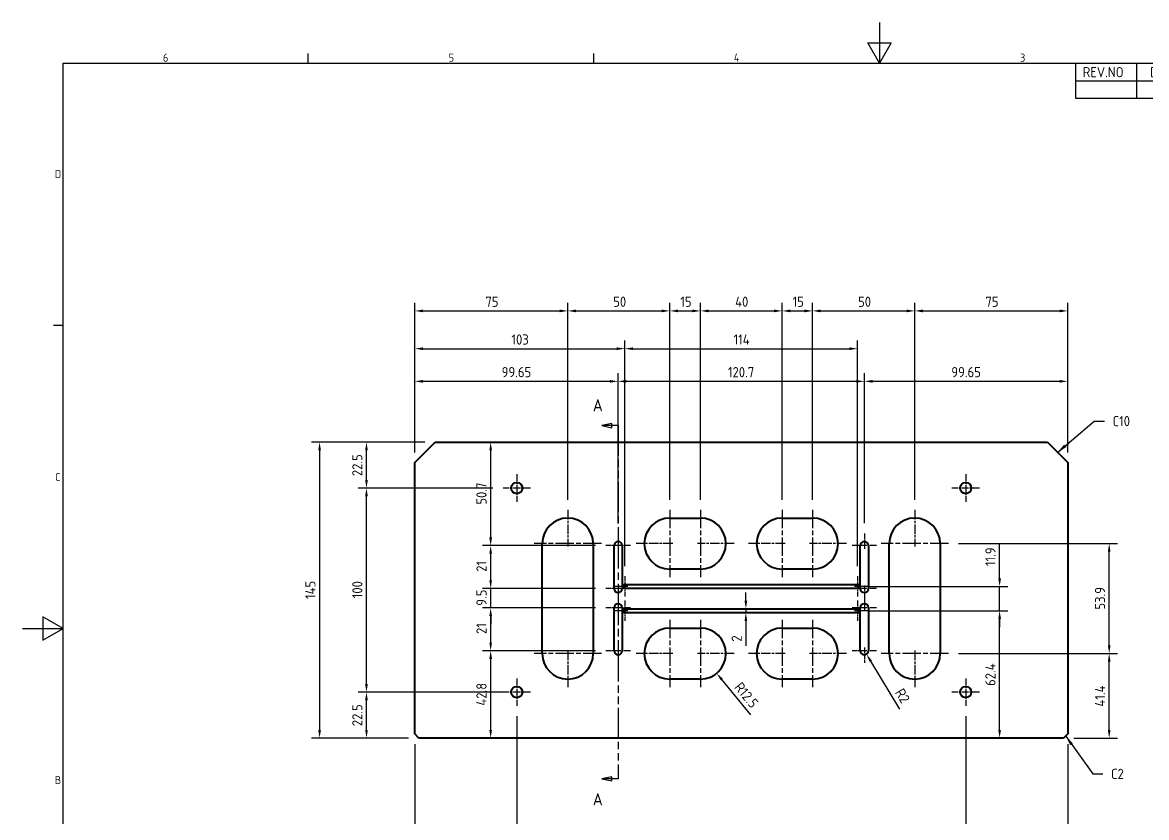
# Model space of a CAD drawing. Header units: millimetres. Extents: x 0 to 840, y 0 to 594.
# Drawn here: x 0 to 551, y 204 to 594 of the extents above; entities that cross this region are included whole.
import ezdxf

# ---------------------------------------------------------------- set-up
doc = ezdxf.new("R2010")
doc.units = ezdxf.units.MM
doc.header["$LTSCALE"] = 2
doc.linetypes.add('CHAIN', pattern=[0.3543, 0.2362, -0.0295, 0.0591, -0.0295])
doc.linetypes.add('DOUBLE_DASH_CHAIN', pattern=[1.2403, 0.6614, -0.0827, 0.1654, -0.0827, 0.1654, -0.0827])
doc.layers.get('0').update_dxf_attribs({"color": 3, "lineweight": 25})
for name, color, linetype, lineweight in [('가시적인 것(ISO)', 3, 'Continuous', 40), ('경계(ISO)', 7, 'Continuous', 25), ('기호(ISO)', 5, 'Continuous', 25), ('단면선(ISO)', 7, 'CHAIN', 25), ('중심 표식(ISO)', 1, 'Continuous', 25), ('치수(ISO)', 2, 'Continuous', 25)]:
    doc.layers.add(name, color=color, linetype=linetype, lineweight=lineweight)
doc.styles.add('ISO ProportionalPSTEK', font='isocp.shx')
doc.styles.add('문자 텍스트_PSTEK_POSCO', font='isocp.shx')
doc.styles.add('부품번호텍스트_PSTEK_POSCO', font='isocp.shx')
doc.styles.add('치수 텍스트_PSTEK_POSCO', font='isocp.shx')
doc.dimstyles.new('치수_PSTEK_POSCO', dxfattribs={"dimscale": 2, "dimtxt": 2.5, "dimasz": 2, "dimexe": 2, "dimexo": 2.5, "dimgap": 1, "dimtad": 1, "dimrnd": 1e-08, "dimdsep": 46, "dimtxsty": '치수 텍스트_PSTEK_POSCO', "dimcen": 0.09, "dimdle": 10, "dimclrd": 7, "dimclre": 7, "dimclrt": 2, "dimadec": 1, "dimazin": 2, "dimtfac": 1, "dimtmove": 0, "dimatfit": 3, "dimfxl": 0, "dimtolj": 1, "dimlwd": -1, "dimlwe": -1, "dimarcsym": 0})
doc.dimstyles.new('치수_PSTEK_POSCO$7', dxfattribs={"dimscale": 2, "dimtxt": 2.5, "dimasz": 2.5, "dimexe": 2, "dimexo": 2.5, "dimgap": 1, "dimtad": 1, "dimrnd": 1e-08, "dimdsep": 46, "dimtxsty": '치수 텍스트_PSTEK_POSCO', "dimcen": 0.09, "dimdle": 10, "dimclrd": 7, "dimclre": 7, "dimclrt": 2, "dimadec": 1, "dimazin": 2, "dimtfac": 1, "dimtmove": 0, "dimatfit": 3, "dimfxl": 0, "dimtolj": 1, "dimlwd": -1, "dimlwe": -1, "dimarcsym": 0})

# ---------------------------------------------------------------- blocks, each defined once
blk = doc.blocks.new('경계 Default Border')
at = {"layer": '경계(ISO)'}
for p, q in [((70, 287), (70, 289.4)), ((140, 287), (140, 289.4)), ((10, 222.75), (7.6, 222.75))]:
    blk.add_line(p, q, dxfattribs=at)
at = {"layer": '경계(ISO)', "flags": 128}
for points in [[(210, 297), (210, 287), (207.11, 292), (212.89, 292), (210, 287)], [(10, 10), (10, 287), (410, 287), (410, 10), (10, 10)], [(0, 148.5), (10, 148.5), (5, 151.39), (5, 145.61), (10, 148.5)]]:
    blk.add_lwpolyline(points, dxfattribs=at)
at = {"layer": '경계(ISO)', "color": 2, "char_height": 2, "attachment_point": 7, "style": '문자 텍스트_PSTEK_POSCO'}
for s, insert in [('6', (34.43, 287.38)), ('5', (104.43, 287.38)), ('4', (174.32, 287.4)), ('3', (244.45, 287.38)), ('D', (7.92, 258.86)), ('C', (8.03, 184.61)), ('B', (7.92, 110.36))]:
    blk.add_mtext(s, dxfattribs=dict(at, insert=insert))
blk = doc.blocks.new('리비전 내역')
at = {"layer": '기호(ISO)'}
for p, q in [((258, 287), (410, 287)), ((258, 287), (258, 282.72)), ((273, 287), (273, 282.72)), ((288, 287), (288, 282.72)), ((365, 287), (365, 282.72)), ((380, 287), (380, 282.72)), ((395, 287), (395, 282.72)), ((410, 287), (410, 282.72)), ((258, 282.72), (410, 282.72)), ((258, 282.72), (258, 278.44)), ((273, 282.72), (273, 278.44)), ((288, 282.72), (288, 278.44)), ((365, 282.72), (365, 278.44)), ((380, 282.72), (380, 278.44)), ((395, 282.72), (395, 278.44)), ((410, 282.72), (410, 278.44)), ((258, 278.44), (410, 278.44))]:
    blk.add_line(p, q, dxfattribs=at)
at = {"layer": '기호(ISO)', "color": 2, "char_height": 2.5, "attachment_point": 7, "style": 'ISO ProportionalPSTEK'}
for s, insert in [('REV.NO', (259.79, 283.58)), ('DATE', (276.31, 283.58)), ('DESCRIPTION OF REVISION', (305.51, 283.58)), ('DRA.BY', (366.48, 283.58)), ('CH.BY', (382.86, 283.58)), ('APP.BY', (396.48, 283.58))]:
    blk.add_mtext(s, dxfattribs=dict(at, insert=insert))
blk = doc.blocks.new('2dTransSection0')
at = {"layer": '단면선(ISO)', "linetype": 'Continuous'}
for p, q in [((144.44, 198.71), (141.94, 198.21)), ((144.44, 197.71), (144.44, 198.71)), ((144.44, 198.21), (141.94, 198.21)), ((141.94, 198.21), (144.44, 197.71)), ((145.94, 198.21), (144.44, 198.21)), ((145.94, 198.21), (145.94, 194.67)), ((145.94, 115.2), (145.94, 111.66)), ((144.44, 112.16), (141.94, 111.66)), ((144.44, 111.66), (141.94, 111.66)), ((141.94, 111.66), (144.44, 111.16)), ((144.44, 111.16), (144.44, 112.16)), ((145.94, 111.66), (144.44, 111.66))]:
    blk.add_line(p, q, dxfattribs=at)
at = {"layer": '단면선(ISO)', "linetype": 'DOUBLE_DASH_CHAIN', "ltscale": 5.577208}
blk.add_line((145.94, 198.21), (145.94, 111.66), dxfattribs=at)
at = {"layer": '단면선(ISO)', "linetype": 'Continuous', "flags": 128}
for points in [[(144.44, 198.71), (141.94, 198.21), (144.44, 197.71), (144.44, 198.71)], [(144.44, 112.16), (141.94, 111.66), (144.44, 111.16), (144.44, 112.16)]]:
    blk.add_lwpolyline(points, dxfattribs=at)
at = {"layer": '단면선(ISO)'}
for points in [[(144.44, 198.71), (141.94, 198.21), (144.44, 197.71), (144.44, 198.71)], [(144.44, 112.16), (141.94, 111.66), (144.44, 111.16), (144.44, 112.16)]]:
    blk.add_solid(points, dxfattribs=at)
at = {"layer": '단면선(ISO)', "char_height": 3, "attachment_point": 7, "style": '부품번호텍스트_PSTEK_POSCO'}
for insert in [(139.76, 201.71), (139.76, 105.15)]:
    blk.add_mtext('A', dxfattribs=dict(at, insert=insert))
blk = doc.blocks.new('*D23')
at = {"layer": 'Defpoints', "color": 0, "transparency": 16777216}
for p in [(242.23, 259.05), (192.23, 245.3), (242.23, 185.8)]:
    blk.add_point(p, dxfattribs=at)
at = {"layer": '치수(ISO)', "color": 7, "transparency": 16777216}
for p, q in [((242.23, 254.05), (242.23, 181.8)), ((192.23, 240.3), (192.23, 181.8)), ((196.23, 185.8), (238.23, 185.8))]:
    blk.add_line(p, q, dxfattribs=at)
for points in [[(196.23, 186.47), (196.23, 185.14), (192.23, 185.8)], [(238.23, 186.47), (238.23, 185.14), (242.23, 185.8)]]:
    blk.add_solid(points, dxfattribs=at)
at = {"layer": '치수(ISO)', "color": 2, "transparency": 16777216, "insert": (214.46, 190.3), "char_height": 5, "attachment_point": 4, "style": '치수 텍스트_PSTEK_POSCO'}
blk.add_mtext('\\A1;50', dxfattribs=at)
blk = doc.blocks.new('*D24')
at = {"layer": 'Defpoints', "color": 0, "transparency": 16777216}
for p in [(242.23, 259.05), (462.23, 259.05), (462.23, 185.8)]:
    blk.add_point(p, dxfattribs=at)
at = {"layer": '치수(ISO)', "color": 7, "transparency": 16777216}
for p, q in [((242.23, 254.05), (242.23, 181.8)), ((462.23, 254.05), (462.23, 181.8)), ((246.23, 185.8), (458.23, 185.8))]:
    blk.add_line(p, q, dxfattribs=at)
for points in [[(246.23, 186.47), (246.23, 185.14), (242.23, 185.8)], [(458.23, 186.47), (458.23, 185.14), (462.23, 185.8)]]:
    blk.add_solid(points, dxfattribs=at)
at = {"layer": '치수(ISO)', "color": 2, "transparency": 16777216, "insert": (347.69, 190.3), "char_height": 5, "attachment_point": 4, "style": '치수 텍스트_PSTEK_POSCO'}
blk.add_mtext('\\A1;220', dxfattribs=at)
blk = doc.blocks.new('*D25')
at = {"layer": 'Defpoints', "color": 0, "transparency": 16777216}
for p in [(462.23, 259.05), (512.23, 245.3), (512.23, 185.8)]:
    blk.add_point(p, dxfattribs=at)
at = {"layer": '치수(ISO)', "color": 7, "transparency": 16777216}
for p, q in [((462.23, 254.05), (462.23, 181.8)), ((512.23, 240.3), (512.23, 181.8)), ((466.23, 185.8), (508.23, 185.8))]:
    blk.add_line(p, q, dxfattribs=at)
for points in [[(466.23, 186.47), (466.23, 185.14), (462.23, 185.8)], [(508.23, 186.47), (508.23, 185.14), (512.23, 185.8)]]:
    blk.add_solid(points, dxfattribs=at)
at = {"layer": '치수(ISO)', "color": 2, "transparency": 16777216, "insert": (484.5, 190.3), "char_height": 5, "attachment_point": 4, "style": '치수 텍스트_PSTEK_POSCO'}
blk.add_mtext('\\A1;50', dxfattribs=at)
blk = doc.blocks.new('*D26')
at = {"layer": 'Defpoints', "color": 0, "transparency": 16777216}
for p in [(168.58, 265.8), (242.23, 265.8), (194.23, 243.3)]:
    blk.add_point(p, dxfattribs=at)
at = {"layer": '치수(ISO)', "color": 7, "transparency": 16777216}
for p, q in [((237.23, 265.8), (164.58, 265.8)), ((168.58, 247.3), (168.58, 261.8)), ((189.23, 243.3), (164.58, 243.3))]:
    blk.add_line(p, q, dxfattribs=at)
for points in [[(167.92, 261.8), (169.25, 261.8), (168.58, 265.8)], [(167.92, 247.3), (169.25, 247.3), (168.58, 243.3)]]:
    blk.add_solid(points, dxfattribs=at)
at = {"layer": '치수(ISO)', "color": 2, "transparency": 16777216, "insert": (164.08, 249.12), "char_height": 5, "attachment_point": 4, "rotation": 90, "style": '치수 텍스트_PSTEK_POSCO'}
blk.add_mtext('\\A1;22.5', dxfattribs=at)
blk = doc.blocks.new('*D27')
at = {"layer": 'Defpoints', "color": 0, "transparency": 16777216}
for p in [(168.58, 365.8), (235.48, 365.8), (242.23, 265.8)]:
    blk.add_point(p, dxfattribs=at)
at = {"layer": '치수(ISO)', "color": 7, "transparency": 16777216}
for p, q in [((230.48, 365.8), (164.58, 365.8)), ((168.58, 269.8), (168.58, 361.8)), ((237.23, 265.8), (164.58, 265.8))]:
    blk.add_line(p, q, dxfattribs=at)
for points in [[(167.92, 361.8), (169.25, 361.8), (168.58, 365.8)], [(167.92, 269.8), (169.25, 269.8), (168.58, 265.8)]]:
    blk.add_solid(points, dxfattribs=at)
at = {"layer": '치수(ISO)', "color": 2, "transparency": 16777216, "insert": (164.08, 311.82), "char_height": 5, "attachment_point": 4, "rotation": 90, "style": '치수 텍스트_PSTEK_POSCO'}
blk.add_mtext('\\A1;100', dxfattribs=at)
blk = doc.blocks.new('*D28')
at = {"layer": 'Defpoints', "color": 0, "transparency": 16777216}
for p in [(168.58, 388.3), (202.23, 388.3), (235.48, 365.8)]:
    blk.add_point(p, dxfattribs=at)
at = {"layer": '치수(ISO)', "color": 7, "transparency": 16777216}
for p, q in [((197.23, 388.3), (164.58, 388.3)), ((168.58, 369.8), (168.58, 384.3)), ((230.48, 365.8), (164.58, 365.8))]:
    blk.add_line(p, q, dxfattribs=at)
for points in [[(167.92, 384.3), (169.25, 384.3), (168.58, 388.3)], [(167.92, 369.8), (169.25, 369.8), (168.58, 365.8)]]:
    blk.add_solid(points, dxfattribs=at)
at = {"layer": '치수(ISO)', "color": 2, "transparency": 16777216, "insert": (164.08, 371.66), "char_height": 5, "attachment_point": 4, "rotation": 90, "style": '치수 텍스트_PSTEK_POSCO'}
blk.add_mtext('\\A1;22.5', dxfattribs=at)
blk = doc.blocks.new('*D29')
at = {"layer": 'Defpoints', "color": 0, "transparency": 16777216}
for p in [(291.88, 418.13), (192.23, 378.3), (291.88, 343.6)]:
    blk.add_point(p, dxfattribs=at)
at = {"layer": '치수(ISO)', "color": 7, "transparency": 16777216}
for p, q in [((192.23, 383.3), (192.23, 422.13)), ((291.88, 348.6), (291.88, 422.13)), ((196.23, 418.13), (287.88, 418.13))]:
    blk.add_line(p, q, dxfattribs=at)
for points in [[(196.23, 418.79), (196.23, 417.46), (192.23, 418.13)], [(287.88, 418.79), (287.88, 417.46), (291.88, 418.13)]]:
    blk.add_solid(points, dxfattribs=at)
at = {"layer": '치수(ISO)', "color": 2, "transparency": 16777216, "insert": (234.84, 422.63), "char_height": 5, "attachment_point": 4, "style": '치수 텍스트_PSTEK_POSCO'}
blk.add_mtext('\\A1;99.65', dxfattribs=at)
blk = doc.blocks.new('*D30')
at = {"layer": 'Defpoints', "color": 0, "transparency": 16777216}
for p in [(412.58, 418.13), (291.88, 343.6), (412.58, 343.6)]:
    blk.add_point(p, dxfattribs=at)
at = {"layer": '치수(ISO)', "color": 7, "transparency": 16777216}
for p, q in [((291.88, 348.6), (291.88, 422.13)), ((412.58, 348.6), (412.58, 422.13)), ((295.88, 418.13), (408.58, 418.13))]:
    blk.add_line(p, q, dxfattribs=at)
for points in [[(295.88, 418.79), (295.88, 417.46), (291.88, 418.13)], [(408.58, 418.79), (408.58, 417.46), (412.58, 418.13)]]:
    blk.add_solid(points, dxfattribs=at)
at = {"layer": '치수(ISO)', "color": 2, "transparency": 16777216, "insert": (345.73, 422.63), "char_height": 5, "attachment_point": 4, "style": '치수 텍스트_PSTEK_POSCO'}
blk.add_mtext('\\A1;120.7', dxfattribs=at)
blk = doc.blocks.new('*D31')
at = {"layer": 'Defpoints', "color": 0, "transparency": 16777216}
for p in [(512.23, 418.13), (512.23, 378.3), (412.58, 343.6)]:
    blk.add_point(p, dxfattribs=at)
at = {"layer": '치수(ISO)', "color": 7, "transparency": 16777216}
for p, q in [((412.58, 348.6), (412.58, 422.13)), ((512.23, 383.3), (512.23, 422.13)), ((416.58, 418.13), (508.23, 418.13))]:
    blk.add_line(p, q, dxfattribs=at)
for points in [[(416.58, 418.79), (416.58, 417.46), (412.58, 418.13)], [(508.23, 418.79), (508.23, 417.46), (512.23, 418.13)]]:
    blk.add_solid(points, dxfattribs=at)
at = {"layer": '치수(ISO)', "color": 2, "transparency": 16777216, "insert": (455.19, 422.63), "char_height": 5, "attachment_point": 4, "style": '치수 텍스트_PSTEK_POSCO'}
blk.add_mtext('\\A1;99.65', dxfattribs=at)
blk = doc.blocks.new('*D32')
at = {"layer": 'Defpoints', "color": 0, "transparency": 16777216}
for p in [(295.23, 434.13), (192.23, 378.3), (295.23, 322.6)]:
    blk.add_point(p, dxfattribs=at)
at = {"layer": '치수(ISO)', "color": 7, "transparency": 16777216}
for p, q in [((192.23, 383.3), (192.23, 438.13)), ((295.23, 327.6), (295.23, 438.13)), ((196.23, 434.13), (291.23, 434.13))]:
    blk.add_line(p, q, dxfattribs=at)
for points in [[(196.23, 434.79), (196.23, 433.46), (192.23, 434.13)], [(291.23, 434.79), (291.23, 433.46), (295.23, 434.13)]]:
    blk.add_solid(points, dxfattribs=at)
at = {"layer": '치수(ISO)', "color": 2, "transparency": 16777216, "insert": (239.63, 438.63), "char_height": 5, "attachment_point": 4, "style": '치수 텍스트_PSTEK_POSCO'}
blk.add_mtext('\\A1;103', dxfattribs=at)
blk = doc.blocks.new('*D33')
at = {"layer": 'Defpoints', "color": 0, "transparency": 16777216}
for p in [(409.23, 434.13), (295.23, 322.6), (409.23, 322.6)]:
    blk.add_point(p, dxfattribs=at)
at = {"layer": '치수(ISO)', "color": 7, "transparency": 16777216}
for p, q in [((295.23, 327.6), (295.23, 438.13)), ((409.23, 327.6), (409.23, 438.13)), ((299.23, 434.13), (405.23, 434.13))]:
    blk.add_line(p, q, dxfattribs=at)
for points in [[(299.23, 434.79), (299.23, 433.46), (295.23, 434.13)], [(405.23, 434.79), (405.23, 433.46), (409.23, 434.13)]]:
    blk.add_solid(points, dxfattribs=at)
at = {"layer": '치수(ISO)', "color": 2, "transparency": 16777216, "insert": (348.48, 438.63), "char_height": 5, "attachment_point": 4, "style": '치수 텍스트_PSTEK_POSCO'}
blk.add_mtext('\\A1;114', dxfattribs=at)
blk = doc.blocks.new('*D34')
at = {"layer": 'Defpoints', "color": 0, "transparency": 16777216}
for p in [(229.44, 286.1), (285.88, 286.1), (194.23, 243.3)]:
    blk.add_point(p, dxfattribs=at)
at = {"layer": '치수(ISO)', "color": 7, "transparency": 16777216}
for p, q in [((280.88, 286.1), (225.44, 286.1)), ((229.44, 247.3), (229.44, 282.1))]:
    blk.add_line(p, q, dxfattribs=at)
for points in [[(228.77, 282.1), (230.1, 282.1), (229.44, 286.1)], [(228.77, 247.3), (230.1, 247.3), (229.44, 243.3)]]:
    blk.add_solid(points, dxfattribs=at)
at = {"layer": '치수(ISO)', "color": 2, "transparency": 16777216, "insert": (224.93, 259.2), "char_height": 5, "attachment_point": 4, "rotation": 90, "style": '치수 텍스트_PSTEK_POSCO'}
blk.add_mtext('\\A1;42.8', dxfattribs=at)
blk = doc.blocks.new('*D35')
at = {"layer": 'Defpoints', "color": 0, "transparency": 16777216}
for p in [(229.44, 307.1), (285.88, 307.1), (285.88, 286.1)]:
    blk.add_point(p, dxfattribs=at)
at = {"layer": '치수(ISO)', "color": 7, "transparency": 16777216}
for p, q in [((280.88, 307.1), (225.44, 307.1)), ((229.44, 290.1), (229.44, 303.1)), ((280.88, 286.1), (225.44, 286.1))]:
    blk.add_line(p, q, dxfattribs=at)
for points in [[(228.77, 303.1), (230.1, 303.1), (229.44, 307.1)], [(228.77, 290.1), (230.1, 290.1), (229.44, 286.1)]]:
    blk.add_solid(points, dxfattribs=at)
at = {"layer": '치수(ISO)', "color": 2, "transparency": 16777216, "insert": (224.93, 294.29), "char_height": 5, "attachment_point": 4, "rotation": 90, "style": '치수 텍스트_PSTEK_POSCO'}
blk.add_mtext('\\A1;21', dxfattribs=at)
blk = doc.blocks.new('*D36')
at = {"layer": 'Defpoints', "color": 0, "transparency": 16777216}
for p in [(229.44, 316.6), (285.88, 316.6), (285.88, 307.1)]:
    blk.add_point(p, dxfattribs=at)
at = {"layer": '치수(ISO)', "color": 7, "transparency": 16777216}
for p, q in [((229.44, 320.6), (229.44, 324.6)), ((280.88, 316.6), (225.44, 316.6)), ((229.44, 307.1), (229.44, 316.6)), ((280.88, 307.1), (225.44, 307.1)), ((229.44, 303.1), (229.44, 299.1))]:
    blk.add_line(p, q, dxfattribs=at)
for points in [[(228.77, 320.6), (230.1, 320.6), (229.44, 316.6)], [(228.77, 303.1), (230.1, 303.1), (229.44, 307.1)]]:
    blk.add_solid(points, dxfattribs=at)
at = {"layer": '치수(ISO)', "color": 2, "transparency": 16777216, "insert": (224.94, 308.15), "char_height": 5, "attachment_point": 4, "rotation": 90, "style": '치수 텍스트_PSTEK_POSCO'}
blk.add_mtext('\\A1;9.5', dxfattribs=at)
blk = doc.blocks.new('*D37')
at = {"layer": 'Defpoints', "color": 0, "transparency": 16777216}
for p in [(229.44, 337.6), (285.88, 337.6), (285.88, 316.6)]:
    blk.add_point(p, dxfattribs=at)
at = {"layer": '치수(ISO)', "color": 7, "transparency": 16777216}
for p, q in [((280.88, 337.6), (225.44, 337.6)), ((229.44, 320.6), (229.44, 333.6)), ((280.88, 316.6), (225.44, 316.6))]:
    blk.add_line(p, q, dxfattribs=at)
for points in [[(228.77, 333.6), (230.1, 333.6), (229.44, 337.6)], [(228.77, 320.6), (230.1, 320.6), (229.44, 316.6)]]:
    blk.add_solid(points, dxfattribs=at)
at = {"layer": '치수(ISO)', "color": 2, "transparency": 16777216, "insert": (224.93, 324.79), "char_height": 5, "attachment_point": 4, "rotation": 90, "style": '치수 텍스트_PSTEK_POSCO'}
blk.add_mtext('\\A1;21', dxfattribs=at)
blk = doc.blocks.new('*D38')
at = {"layer": 'Defpoints', "color": 0, "transparency": 16777216}
for p in [(202.23, 388.3), (229.44, 388.3), (285.88, 337.6)]:
    blk.add_point(p, dxfattribs=at)
at = {"layer": '치수(ISO)', "color": 7, "transparency": 16777216}
for p, q in [((229.44, 341.6), (229.44, 384.3)), ((280.88, 337.6), (225.44, 337.6))]:
    blk.add_line(p, q, dxfattribs=at)
for points in [[(228.77, 384.3), (230.1, 384.3), (229.44, 388.3)], [(228.77, 341.6), (230.1, 341.6), (229.44, 337.6)]]:
    blk.add_solid(points, dxfattribs=at)
at = {"layer": '치수(ISO)', "color": 2, "transparency": 16777216, "insert": (224.94, 357.7), "char_height": 5, "attachment_point": 4, "rotation": 90, "style": '치수 텍스트_PSTEK_POSCO'}
blk.add_mtext('\\A1;50.7', dxfattribs=at)
blk = doc.blocks.new('*D39')
at = {"layer": 'Defpoints', "color": 0, "transparency": 16777216}
for p in [(412.58, 286.1), (413.62, 284.39)]:
    blk.add_point(p, dxfattribs=at)
at = {"layer": '치수(ISO)', "color": 7, "transparency": 16777216}
blk.add_line((429.98, 257.48), (415.7, 280.98), dxfattribs=at)
blk.add_solid([(416.27, 281.32), (415.13, 280.63), (413.62, 284.39)], dxfattribs=at)
at = {"layer": '치수(ISO)', "color": 2, "transparency": 16777216, "insert": (429.51, 266.91), "char_height": 5, "attachment_point": 4, "rotation": 301.2867, "style": '치수 텍스트_PSTEK_POSCO'}
blk.add_mtext('\\A1;R2', dxfattribs=at)
blk = doc.blocks.new('*D40')
at = {"layer": 'Defpoints', "color": 0, "transparency": 16777216}
for p in [(338.3, 306.7), (338.3, 304.7), (354.5, 306.7)]:
    blk.add_point(p, dxfattribs=at)
at = {"layer": '치수(ISO)', "color": 7, "transparency": 16777216}
for p, q in [((354.5, 310.7), (354.5, 314.7)), ((354.5, 306.7), (354.5, 304.7)), ((354.5, 300.7), (354.5, 288.54))]:
    blk.add_line(p, q, dxfattribs=at)
for points in [[(353.83, 310.7), (355.16, 310.7), (354.5, 306.7)], [(353.83, 300.7), (355.16, 300.7), (354.5, 304.7)]]:
    blk.add_solid(points, dxfattribs=at)
at = {"layer": '치수(ISO)', "color": 2, "transparency": 16777216, "insert": (350, 290.54), "char_height": 5, "attachment_point": 4, "rotation": 90, "style": '치수 텍스트_PSTEK_POSCO'}
blk.add_mtext('\\A1;2', dxfattribs=at)
blk = doc.blocks.new('*D41')
at = {"layer": 'Defpoints', "color": 0, "transparency": 16777216}
for p in [(192.23, 245.3), (512.23, 245.3), (512.23, 168.97)]:
    blk.add_point(p, dxfattribs=at)
at = {"layer": '치수(ISO)', "color": 7, "transparency": 16777216}
for p, q in [((192.23, 240.3), (192.23, 164.97)), ((512.23, 240.3), (512.23, 164.97)), ((196.23, 168.97), (508.23, 168.97))]:
    blk.add_line(p, q, dxfattribs=at)
for points in [[(196.23, 169.63), (196.23, 168.3), (192.23, 168.97)], [(508.23, 169.63), (508.23, 168.3), (512.23, 168.97)]]:
    blk.add_solid(points, dxfattribs=at)
at = {"layer": '치수(ISO)', "color": 2, "transparency": 16777216, "insert": (347.73, 173.47), "char_height": 5, "attachment_point": 4, "style": '치수 텍스트_PSTEK_POSCO'}
blk.add_mtext('\\A1;320', dxfattribs=at)
blk = doc.blocks.new('*D43')
at = {"layer": 'Defpoints', "color": 0, "transparency": 16777216}
for p in [(409.23, 305.7), (478.85, 305.7), (478.85, 243.3)]:
    blk.add_point(p, dxfattribs=at)
at = {"layer": '치수(ISO)', "color": 7, "transparency": 16777216}
for p, q in [((414.23, 305.7), (482.85, 305.7)), ((478.85, 247.3), (478.85, 301.7))]:
    blk.add_line(p, q, dxfattribs=at)
for points in [[(478.19, 301.7), (479.52, 301.7), (478.85, 305.7)], [(478.19, 247.3), (479.52, 247.3), (478.85, 243.3)]]:
    blk.add_solid(points, dxfattribs=at)
at = {"layer": '치수(ISO)', "color": 2, "transparency": 16777216, "insert": (474.35, 268.85), "char_height": 5, "attachment_point": 4, "rotation": 90, "style": '치수 텍스트_PSTEK_POSCO'}
blk.add_mtext('\\A1;62.4', dxfattribs=at)
blk = doc.blocks.new('*D44')
at = {"layer": 'Defpoints', "color": 0, "transparency": 16777216}
for p in [(409.23, 317.6), (409.23, 305.7), (478.85, 305.7)]:
    blk.add_point(p, dxfattribs=at)
at = {"layer": '치수(ISO)', "color": 7, "transparency": 16777216}
for p, q in [((478.85, 321.6), (478.85, 338.46)), ((414.23, 317.6), (482.85, 317.6)), ((478.85, 305.7), (478.85, 317.6)), ((414.23, 305.7), (482.85, 305.7)), ((478.85, 301.7), (478.85, 297.7))]:
    blk.add_line(p, q, dxfattribs=at)
for points in [[(478.19, 321.6), (479.52, 321.6), (478.85, 317.6)], [(478.19, 301.7), (479.52, 301.7), (478.85, 305.7)]]:
    blk.add_solid(points, dxfattribs=at)
at = {"layer": '치수(ISO)', "color": 2, "transparency": 16777216, "insert": (474.35, 327.6), "char_height": 5, "attachment_point": 4, "rotation": 90, "style": '치수 텍스트_PSTEK_POSCO'}
blk.add_mtext('\\A1;11.9', dxfattribs=at)
blk = doc.blocks.new('*D45')
at = {"layer": 'Defpoints', "color": 0, "transparency": 16777216}
for p in [(202.23, 388.3), (145.59, 243.3), (194.23, 243.3)]:
    blk.add_point(p, dxfattribs=at)
at = {"layer": '치수(ISO)', "color": 7, "transparency": 16777216}
for p, q in [((197.23, 388.3), (141.59, 388.3)), ((145.59, 384.3), (145.59, 247.3)), ((189.23, 243.3), (141.59, 243.3))]:
    blk.add_line(p, q, dxfattribs=at)
for points in [[(144.93, 384.3), (146.26, 384.3), (145.59, 388.3)], [(144.93, 247.3), (146.26, 247.3), (145.59, 243.3)]]:
    blk.add_solid(points, dxfattribs=at)
at = {"layer": '치수(ISO)', "color": 2, "transparency": 16777216, "insert": (141.09, 311.45), "char_height": 5, "attachment_point": 4, "rotation": 90, "style": '치수 텍스트_PSTEK_POSCO'}
blk.add_mtext('\\A1;145', dxfattribs=at)
blk = doc.blocks.new('*D46')
at = {"layer": 'Defpoints', "color": 0, "transparency": 16777216}
for p in [(267.23, 452.64), (192.23, 378.3), (267.23, 355.1)]:
    blk.add_point(p, dxfattribs=at)
at = {"layer": '치수(ISO)', "color": 7, "transparency": 16777216}
for p, q in [((192.23, 383.3), (192.23, 456.64)), ((196.23, 452.64), (263.23, 452.64)), ((267.23, 360.1), (267.23, 456.64))]:
    blk.add_line(p, q, dxfattribs=at)
for points in [[(196.23, 453.31), (196.23, 451.97), (192.23, 452.64)], [(263.23, 453.31), (263.23, 451.97), (267.23, 452.64)]]:
    blk.add_solid(points, dxfattribs=at)
at = {"layer": '치수(ISO)', "color": 2, "transparency": 16777216, "insert": (226.86, 457.14), "char_height": 5, "attachment_point": 4, "style": '치수 텍스트_PSTEK_POSCO'}
blk.add_mtext('\\A1;75', dxfattribs=at)
blk = doc.blocks.new('*D47')
at = {"layer": 'Defpoints', "color": 0, "transparency": 16777216}
for p in [(317.23, 452.64), (267.23, 355.1), (317.23, 355.1)]:
    blk.add_point(p, dxfattribs=at)
at = {"layer": '치수(ISO)', "color": 7, "transparency": 16777216}
for p, q in [((267.23, 360.1), (267.23, 456.64)), ((271.23, 452.64), (313.23, 452.64)), ((317.23, 360.1), (317.23, 456.64))]:
    blk.add_line(p, q, dxfattribs=at)
for points in [[(271.23, 453.31), (271.23, 451.97), (267.23, 452.64)], [(313.23, 453.31), (313.23, 451.97), (317.23, 452.64)]]:
    blk.add_solid(points, dxfattribs=at)
at = {"layer": '치수(ISO)', "color": 2, "transparency": 16777216, "insert": (289.5, 457.14), "char_height": 5, "attachment_point": 4, "style": '치수 텍스트_PSTEK_POSCO'}
blk.add_mtext('\\A1;50', dxfattribs=at)
blk = doc.blocks.new('*D48')
at = {"layer": 'Defpoints', "color": 0, "transparency": 16777216}
for p in [(332.23, 452.64), (317.23, 355.1), (332.23, 355.1)]:
    blk.add_point(p, dxfattribs=at)
at = {"layer": '치수(ISO)', "color": 7, "transparency": 16777216}
for p, q in [((317.23, 360.1), (317.23, 456.64)), ((321.23, 452.64), (328.23, 452.64)), ((332.23, 360.1), (332.23, 456.64))]:
    blk.add_line(p, q, dxfattribs=at)
for points in [[(321.23, 453.31), (321.23, 451.97), (317.23, 452.64)], [(328.23, 453.31), (328.23, 451.97), (332.23, 452.64)]]:
    blk.add_solid(points, dxfattribs=at)
at = {"layer": '치수(ISO)', "color": 2, "transparency": 16777216, "insert": (322.4, 457.14), "char_height": 5, "attachment_point": 4, "style": '치수 텍스트_PSTEK_POSCO'}
blk.add_mtext('\\A1;15', dxfattribs=at)
blk = doc.blocks.new('*D49')
at = {"layer": 'Defpoints', "color": 0, "transparency": 16777216}
for p in [(372.23, 452.64), (332.23, 355.1), (372.23, 355.1)]:
    blk.add_point(p, dxfattribs=at)
at = {"layer": '치수(ISO)', "color": 7, "transparency": 16777216}
for p, q in [((332.23, 360.1), (332.23, 456.64)), ((336.23, 452.64), (368.23, 452.64)), ((372.23, 360.1), (372.23, 456.64))]:
    blk.add_line(p, q, dxfattribs=at)
for points in [[(336.23, 453.31), (336.23, 451.97), (332.23, 452.64)], [(368.23, 453.31), (368.23, 451.97), (372.23, 452.64)]]:
    blk.add_solid(points, dxfattribs=at)
at = {"layer": '치수(ISO)', "color": 2, "transparency": 16777216, "insert": (349.25, 457.14), "char_height": 5, "attachment_point": 4, "style": '치수 텍스트_PSTEK_POSCO'}
blk.add_mtext('\\A1;40', dxfattribs=at)
blk = doc.blocks.new('*D50')
at = {"layer": 'Defpoints', "color": 0, "transparency": 16777216}
for p in [(387.23, 452.64), (372.23, 355.1), (387.23, 355.1)]:
    blk.add_point(p, dxfattribs=at)
at = {"layer": '치수(ISO)', "color": 7, "transparency": 16777216}
for p, q in [((372.23, 360.1), (372.23, 456.64)), ((376.23, 452.64), (383.23, 452.64)), ((387.23, 360.1), (387.23, 456.64))]:
    blk.add_line(p, q, dxfattribs=at)
for points in [[(376.23, 453.31), (376.23, 451.97), (372.23, 452.64)], [(383.23, 453.31), (383.23, 451.97), (387.23, 452.64)]]:
    blk.add_solid(points, dxfattribs=at)
at = {"layer": '치수(ISO)', "color": 2, "transparency": 16777216, "insert": (377.4, 457.14), "char_height": 5, "attachment_point": 4, "style": '치수 텍스트_PSTEK_POSCO'}
blk.add_mtext('\\A1;15', dxfattribs=at)
blk = doc.blocks.new('*D51')
at = {"layer": 'Defpoints', "color": 0, "transparency": 16777216}
for p in [(437.23, 452.64), (387.23, 355.1), (437.23, 355.1)]:
    blk.add_point(p, dxfattribs=at)
at = {"layer": '치수(ISO)', "color": 7, "transparency": 16777216}
for p, q in [((387.23, 360.1), (387.23, 456.64)), ((391.23, 452.64), (433.23, 452.64)), ((437.23, 360.1), (437.23, 456.64))]:
    blk.add_line(p, q, dxfattribs=at)
for points in [[(391.23, 453.31), (391.23, 451.97), (387.23, 452.64)], [(433.23, 453.31), (433.23, 451.97), (437.23, 452.64)]]:
    blk.add_solid(points, dxfattribs=at)
at = {"layer": '치수(ISO)', "color": 2, "transparency": 16777216, "insert": (409.5, 457.14), "char_height": 5, "attachment_point": 4, "style": '치수 텍스트_PSTEK_POSCO'}
blk.add_mtext('\\A1;50', dxfattribs=at)
blk = doc.blocks.new('*D52')
at = {"layer": 'Defpoints', "color": 0, "transparency": 16777216}
for p in [(512.23, 452.64), (512.23, 378.3), (437.23, 355.1)]:
    blk.add_point(p, dxfattribs=at)
at = {"layer": '치수(ISO)', "color": 7, "transparency": 16777216}
for p, q in [((437.23, 360.1), (437.23, 456.64)), ((441.23, 452.64), (508.23, 452.64)), ((512.23, 383.3), (512.23, 456.64))]:
    blk.add_line(p, q, dxfattribs=at)
for points in [[(441.23, 453.31), (441.23, 451.97), (437.23, 452.64)], [(508.23, 453.31), (508.23, 451.97), (512.23, 452.64)]]:
    blk.add_solid(points, dxfattribs=at)
at = {"layer": '치수(ISO)', "color": 2, "transparency": 16777216, "insert": (471.9, 457.14), "char_height": 5, "attachment_point": 4, "style": '치수 텍스트_PSTEK_POSCO'}
blk.add_mtext('\\A1;75', dxfattribs=at)
blk = doc.blocks.new('*D53')
at = {"layer": 'Defpoints', "color": 0, "transparency": 16777216}
for p in [(453.73, 284.7), (532.55, 284.7), (510.23, 243.3)]:
    blk.add_point(p, dxfattribs=at)
at = {"layer": '치수(ISO)', "color": 7, "transparency": 16777216}
for p, q in [((458.73, 284.7), (536.55, 284.7)), ((532.55, 247.3), (532.55, 280.7)), ((515.23, 243.3), (536.55, 243.3))]:
    blk.add_line(p, q, dxfattribs=at)
for points in [[(531.88, 280.7), (533.21, 280.7), (532.55, 284.7)], [(531.88, 247.3), (533.21, 247.3), (532.55, 243.3)]]:
    blk.add_solid(points, dxfattribs=at)
at = {"layer": '치수(ISO)', "color": 2, "transparency": 16777216, "insert": (528.05, 258.73), "char_height": 5, "attachment_point": 4, "rotation": 90, "style": '치수 텍스트_PSTEK_POSCO'}
blk.add_mtext('\\A1;41.4', dxfattribs=at)
blk = doc.blocks.new('*D54')
at = {"layer": 'Defpoints', "color": 0, "transparency": 16777216}
for p in [(453.73, 338.6), (532.55, 338.6), (453.73, 284.7)]:
    blk.add_point(p, dxfattribs=at)
at = {"layer": '치수(ISO)', "color": 7, "transparency": 16777216}
for p, q in [((458.73, 338.6), (536.55, 338.6)), ((532.55, 288.7), (532.55, 334.6)), ((458.73, 284.7), (536.55, 284.7))]:
    blk.add_line(p, q, dxfattribs=at)
for points in [[(531.88, 334.6), (533.21, 334.6), (532.55, 338.6)], [(531.88, 288.7), (533.21, 288.7), (532.55, 284.7)]]:
    blk.add_solid(points, dxfattribs=at)
at = {"layer": '치수(ISO)', "color": 2, "transparency": 16777216, "insert": (528.05, 306.25), "char_height": 5, "attachment_point": 4, "rotation": 90, "style": '치수 텍스트_PSTEK_POSCO'}
blk.add_mtext('\\A1;53.9', dxfattribs=at)
blk = doc.blocks.new('*D55')
at = {"layer": 'Defpoints', "color": 0, "transparency": 16777216}
for p in [(332.23, 284.7), (340.17, 275.05)]:
    blk.add_point(p, dxfattribs=at)
at = {"layer": '치수(ISO)', "color": 7, "transparency": 16777216}
blk.add_line((356.96, 254.62), (342.71, 271.96), dxfattribs=at)
blk.add_solid([(343.23, 272.38), (342.2, 271.53), (340.17, 275.05)], dxfattribs=at)
at = {"layer": '치수(ISO)', "color": 2, "transparency": 16777216, "insert": (350.46, 269.61), "char_height": 5, "attachment_point": 4, "rotation": 309.4141, "style": '치수 텍스트_PSTEK_POSCO'}
blk.add_mtext('\\A1;R12.5', dxfattribs=at)

msp = doc.modelspace()

# ---------------------------------------------------------------- linework, layer by layer
at = {"layer": '가시적인 것(ISO)'}
for p, q in [((192.234, 378.304), (202.234, 388.304)), ((202.234, 388.304), (502.234, 388.304)), ((502.234, 388.304), (512.234, 378.304)), ((192.234, 245.304), (192.234, 378.304)), ((512.234, 378.304), (512.234, 245.304)), ((317.234, 351.104), (332.234, 351.104)), ((372.234, 351.104), (387.234, 351.104)), ((254.734, 284.704), (254.734, 338.604)), ((279.734, 338.604), (279.734, 284.704)), ((289.884, 316.604), (289.884, 337.604)), ((293.884, 337.604), (293.884, 316.604)), ((410.584, 316.604), (410.584, 337.604)), ((414.584, 337.604), (414.584, 316.604)), ((424.734, 284.704), (424.734, 338.604)), ((449.734, 338.604), (449.734, 284.704)), ((332.234, 326.104), (317.234, 326.104)), ((387.234, 326.104), (372.234, 326.104)), ((295.234, 318.604), (409.234, 318.604)), ((409.234, 316.604), (295.234, 316.604)), ((289.884, 286.104), (289.884, 307.104)), ((293.884, 307.104), (293.884, 286.104)), ((295.234, 306.704), (409.234, 306.704)), ((409.234, 304.704), (295.234, 304.704)), ((410.584, 286.104), (410.584, 307.104)), ((414.584, 307.104), (414.584, 286.104)), ((317.234, 297.204), (332.234, 297.204)), ((372.234, 297.204), (387.234, 297.204)), ((332.234, 272.204), (317.234, 272.204)), ((387.234, 272.204), (372.234, 272.204)), ((194.234, 243.304), (192.234, 245.304)), ((510.234, 243.304), (194.234, 243.304)), ((512.234, 245.304), (510.234, 243.304))]:
    msp.add_line(p, q, dxfattribs=at)
for centre in [(242.234, 365.804), (462.234, 365.804), (242.234, 265.804), (462.234, 265.804)]:
    msp.add_circle(centre, 2.75, dxfattribs=at)
for centre, radius, start, end in [((267.234, 338.604), 12.5, 0, 180), ((317.234, 338.604), 12.5, 90, 270), ((332.234, 338.604), 12.5, 270, 90), ((372.234, 338.604), 12.5, 90, 270), ((387.234, 338.604), 12.5, 270, 90), ((437.234, 338.604), 12.5, 0, 180), ((291.884, 337.604), 2, 0, 180), ((412.584, 337.604), 2, 0, 180), ((291.884, 316.604), 2, 180, 0), ((295.234, 317.604), 1, 90, 270), ((409.234, 317.604), 1, 270, 90), ((412.584, 316.604), 2, 180, 0), ((291.884, 307.104), 2, 0, 180), ((412.584, 307.104), 2, 0, 180), ((295.234, 305.704), 1, 90, 270), ((409.234, 305.704), 1, 270, 90), ((317.234, 284.704), 12.5, 90, 270), ((332.234, 284.704), 12.5, 270, 90), ((372.234, 284.704), 12.5, 90, 270), ((387.234, 284.704), 12.5, 270, 90), ((267.234, 284.704), 12.5, 180, 0), ((291.884, 286.104), 2, 180, 0), ((412.584, 286.104), 2, 180, 0), ((437.234, 284.704), 12.5, 180, 0)]:
    msp.add_arc(centre, radius, start, end, dxfattribs=at)
at = {"layer": '중심 표식(ISO)', "linetype": 'CHAIN', "ltscale": 7.50055}
for p, q in [((242.234, 372.554), (242.234, 359.054)), ((462.234, 372.554), (462.234, 359.054)), ((248.984, 365.804), (235.484, 365.804)), ((468.984, 365.804), (455.484, 365.804)), ((242.234, 272.554), (242.234, 259.054)), ((462.234, 272.554), (462.234, 259.054)), ((248.984, 265.804), (235.484, 265.804)), ((468.984, 265.804), (455.484, 265.804))]:
    msp.add_line(p, q, dxfattribs=at)
at = {"layer": '중심 표식(ISO)', "linetype": 'CHAIN', "ltscale": 10.000767}
for p, q in [((267.234, 355.104), (267.234, 337.104)), ((437.234, 355.104), (437.234, 337.104)), ((318.734, 338.604), (300.734, 338.604)), ((348.734, 338.604), (330.734, 338.604)), ((373.734, 338.604), (355.734, 338.604)), ((403.734, 338.604), (385.734, 338.604)), ((267.234, 286.204), (267.234, 268.204)), ((318.734, 284.704), (300.734, 284.704)), ((348.734, 284.704), (330.734, 284.704)), ((373.734, 284.704), (355.734, 284.704)), ((403.734, 284.704), (385.734, 284.704)), ((437.234, 286.204), (437.234, 268.204))]:
    msp.add_line(p, q, dxfattribs=at)
at = {"layer": '중심 표식(ISO)', "linetype": 'CHAIN', "ltscale": 19.051651}
for p, q in [((317.234, 355.104), (317.234, 322.104)), ((332.234, 355.104), (332.234, 322.104)), ((372.234, 355.104), (372.234, 322.104)), ((387.234, 355.104), (387.234, 322.104)), ((283.734, 338.604), (250.734, 338.604)), ((453.734, 338.604), (420.734, 338.604)), ((317.234, 301.204), (317.234, 268.204)), ((332.234, 301.204), (332.234, 268.204)), ((372.234, 301.204), (372.234, 268.204)), ((387.234, 301.204), (387.234, 268.204)), ((283.734, 284.704), (250.734, 284.704)), ((453.734, 284.704), (420.734, 284.704))]:
    msp.add_line(p, q, dxfattribs=at)
at = {"layer": '중심 표식(ISO)', "linetype": 'CHAIN', "ltscale": 4.166928}
for p, q in [((291.884, 343.604), (291.884, 336.104)), ((412.584, 343.604), (412.584, 336.104)), ((291.884, 318.104), (291.884, 310.604)), ((412.584, 318.104), (412.584, 310.604)), ((291.884, 313.104), (291.884, 305.604)), ((412.584, 313.104), (412.584, 305.604)), ((291.884, 287.604), (291.884, 280.104)), ((412.584, 287.604), (412.584, 280.104))]:
    msp.add_line(p, q, dxfattribs=at)
at = {"layer": '중심 표식(ISO)', "linetype": 'CHAIN', "ltscale": 6.667144}
for p, q in [((297.884, 337.604), (285.884, 337.604)), ((418.584, 337.604), (406.584, 337.604)), ((297.884, 316.604), (285.884, 316.604)), ((418.584, 316.604), (406.584, 316.604)), ((297.884, 307.104), (285.884, 307.104)), ((418.584, 307.104), (406.584, 307.104)), ((297.884, 286.104), (285.884, 286.104)), ((418.584, 286.104), (406.584, 286.104))]:
    msp.add_line(p, q, dxfattribs=at)
at = {"layer": '중심 표식(ISO)', "linetype": 'CHAIN', "ltscale": 5.555937}
for p, q in [((295.234, 322.604), (295.234, 312.604)), ((409.234, 322.604), (409.234, 312.604)), ((295.234, 310.704), (295.234, 300.704)), ((409.234, 310.704), (409.234, 300.704))]:
    msp.add_line(p, q, dxfattribs=at)
at = {"layer": '중심 표식(ISO)', "linetype": 'CHAIN', "ltscale": 3.611324}
for p, q in [((296.734, 317.604), (290.234, 317.604)), ((414.234, 317.604), (407.734, 317.604)), ((296.734, 305.704), (290.234, 305.704)), ((414.234, 305.704), (407.734, 305.704))]:
    msp.add_line(p, q, dxfattribs=at)

# ---------------------------------------------------------------- block references
at = {"xscale": 2, "yscale": 2, "zscale": 2}
msp.add_blockref('경계 Default Border', (0, 0), dxfattribs=at)
at = {"layer": '기호(ISO)', "xscale": 2, "yscale": 2, "zscale": 2}
msp.add_blockref('리비전 내역', (0, 0), dxfattribs=at)
at = {"layer": '단면선(ISO)', "xscale": 2, "yscale": 2, "zscale": 2}
msp.add_blockref('2dTransSection0', (0, 0), dxfattribs=at)

# ---------------------------------------------------------------- texts
at = {"layer": '기호(ISO)', "color": 2, "char_height": 5, "attachment_point": 4, "style": '치수 텍스트_PSTEK_POSCO'}
for s, insert in [('{C10}', (534.211, 398.638)), ('{C2}', (533.453, 225.755))]:
    msp.add_mtext(s, dxfattribs=dict(at, insert=insert))

# ---------------------------------------------------------------- dimensions: what is measured, and where the dimension line sits
at = {"layer": '치수(ISO)', "color": 7}
for base, p1, p2, angle, override, picture, middle in [((267.234, 452.64), (192.234, 378.304), (267.234, 355.104), 180, {"dimdec": 2, "dimtp": 0, "dimtm": 0, "dimtdec": 2, "dimtofl": 0, "dimatfit": 1}, '*D46', (229.714, 452.64)), ((317.234, 452.64), (267.234, 355.104), (317.234, 355.104), 180, {"dimdec": 2, "dimtp": 0, "dimtm": 0, "dimtdec": 2, "dimtofl": 0, "dimatfit": 1}, '*D47', (292.254, 452.64)), ((332.234, 452.64), (317.234, 355.104), (332.234, 355.104), 180, {"dimdec": 2, "dimtp": 0, "dimtm": 0, "dimtdec": 2, "dimtofl": 0, "dimatfit": 1}, '*D48', (324.754, 452.64)), ((372.234, 452.64), (332.234, 355.104), (372.234, 355.104), 180, {"dimdec": 2, "dimtp": 0, "dimtm": 0, "dimtdec": 2, "dimtofl": 0, "dimatfit": 1}, '*D49', (352.254, 452.64)), ((387.234, 452.64), (372.234, 355.104), (387.234, 355.104), 180, {"dimdec": 2, "dimtp": 0, "dimtm": 0, "dimtdec": 2, "dimtofl": 0, "dimatfit": 1}, '*D50', (379.754, 452.64)), ((437.234, 452.64), (387.234, 355.104), (437.234, 355.104), 180, {"dimdec": 2, "dimtp": 0, "dimtm": 0, "dimtdec": 2, "dimtofl": 0, "dimatfit": 1}, '*D51', (412.254, 452.64)), ((512.234, 452.64), (437.234, 355.104), (512.234, 378.304), 180, {"dimdec": 2, "dimtp": 0, "dimtm": 0, "dimtdec": 2, "dimtofl": 0, "dimatfit": 1}, '*D52', (474.754, 452.64)), ((295.234, 434.128), (192.234, 378.304), (295.234, 322.604), 180, {"dimdec": 2, "dimtp": 0, "dimtm": 0, "dimtdec": 2, "dimtofl": 0, "dimatfit": 1}, '*D32', (243.734, 434.128)), ((409.234, 434.128), (295.234, 322.604), (409.234, 322.604), 180, {"dimdec": 2, "dimtp": 0, "dimtm": 0, "dimtdec": 2, "dimtofl": 0, "dimatfit": 1}, '*D33', (352.234, 434.128)), ((291.884, 418.126), (192.234, 378.304), (291.884, 343.604), 180, {"dimdec": 2, "dimtp": 0, "dimtm": 0, "dimtdec": 2, "dimtofl": 0, "dimatfit": 1}, '*D29', (242.059, 418.126)), ((412.584, 418.126), (291.884, 343.604), (412.584, 343.604), 180, {"dimdec": 2, "dimtp": 0, "dimtm": 0, "dimtdec": 2, "dimtofl": 0, "dimatfit": 1}, '*D30', (352.234, 418.126)), ((512.234, 418.126), (412.584, 343.604), (512.234, 378.304), 180, {"dimdec": 2, "dimtp": 0, "dimtm": 0, "dimtdec": 2, "dimtofl": 0, "dimatfit": 1}, '*D31', (462.409, 418.126)), ((145.594, 243.304), (202.234, 388.304), (194.234, 243.304), 270, {"dimdec": 2, "dimtp": 0, "dimtm": 0, "dimtdec": 2, "dimtofl": 0, "dimatfit": 1}, '*D45', (145.594, 315.804)), ((168.583, 388.304), (235.484, 365.804), (202.234, 388.304), 90, {"dimdec": 2, "dimtp": 0, "dimtm": 0, "dimtdec": 2, "dimtofl": 0, "dimatfit": 1}, '*D28', (168.583, 377.074)), ((229.435, 388.304), (285.884, 337.604), (202.234, 388.304), 90, {"dimdec": 2, "dimse2": 1, "dimtp": 0, "dimtm": 0, "dimtdec": 2, "dimtofl": 0, "dimatfit": 1}, '*D38', (229.435, 362.954)), ((168.583, 365.804), (242.234, 265.804), (235.484, 365.804), 90, {"dimdec": 2, "dimtp": 0, "dimtm": 0, "dimtdec": 2, "dimtofl": 0, "dimatfit": 1}, '*D27', (168.583, 315.824)), ((229.435, 337.604), (285.884, 316.604), (285.884, 337.604), 90, {"dimdec": 2, "dimtp": 0, "dimtm": 0, "dimtdec": 2, "dimtofl": 0, "dimatfit": 1}, '*D37', (229.435, 327.104)), ((478.855, 305.704), (409.234, 317.604), (409.234, 305.704), 90, {"dimdec": 2, "dimtp": 0, "dimtm": 0, "dimtdec": 2, "dimtofl": 1, "dimatfit": 1}, '*D44', (478.855, 332.033)), ((532.546, 338.604), (453.734, 284.704), (453.734, 338.604), 90, {"dimdec": 2, "dimtp": 0, "dimtm": 0, "dimtdec": 2, "dimtofl": 0, "dimatfit": 1}, '*D54', (532.546, 311.674)), ((229.435, 316.604), (285.884, 307.104), (285.884, 316.604), 90, {"dimdec": 2, "dimtp": 0, "dimtm": 0, "dimtdec": 2, "dimtofl": 1, "dimatfit": 1}, '*D36', (229.435, 311.854)), ((354.496, 306.704), (338.301, 304.704), (338.301, 306.704), 90, {"dimdec": 2, "dimse1": 1, "dimse2": 1, "dimtp": 0, "dimtm": 0, "dimtdec": 2, "dimtofl": 1, "dimatfit": 1}, '*D40', (354.496, 291.752)), ((229.435, 307.104), (285.884, 286.104), (285.884, 307.104), 90, {"dimdec": 2, "dimtp": 0, "dimtm": 0, "dimtdec": 2, "dimtofl": 0, "dimatfit": 1}, '*D35', (229.435, 296.604)), ((478.855, 305.704), (478.855, 243.304), (409.234, 305.704), 90, {"dimdec": 2, "dimse1": 1, "dimtp": 0, "dimtm": 0, "dimtdec": 2, "dimtofl": 0, "dimatfit": 1}, '*D43', (478.855, 274.504)), ((229.435, 286.104), (194.234, 243.304), (285.884, 286.104), 90, {"dimdec": 2, "dimse1": 1, "dimtp": 0, "dimtm": 0, "dimtdec": 2, "dimtofl": 0, "dimatfit": 1}, '*D34', (229.435, 264.704)), ((532.546, 284.704), (510.234, 243.304), (453.734, 284.704), 90, {"dimdec": 2, "dimtp": 0, "dimtm": 0, "dimtdec": 2, "dimtofl": 0, "dimatfit": 1}, '*D53', (532.546, 263.984)), ((168.583, 265.804), (194.234, 243.304), (242.234, 265.804), 90, {"dimdec": 2, "dimtp": 0, "dimtm": 0, "dimtdec": 2, "dimtofl": 0, "dimatfit": 1}, '*D26', (168.583, 254.534)), ((242.234, 185.804), (192.234, 245.304), (242.234, 259.054), 180, {"dimdec": 2, "dimtp": 0, "dimtm": 0, "dimtdec": 2, "dimtofl": 0, "dimatfit": 1}, '*D23', (217.214, 185.804)), ((462.234, 185.804), (242.234, 259.054), (462.234, 259.054), 180, {"dimdec": 2, "dimtp": 0, "dimtm": 0, "dimtdec": 2, "dimtofl": 0, "dimatfit": 1}, '*D24', (352.254, 185.804)), ((512.234, 185.804), (462.234, 259.054), (512.234, 245.304), 180, {"dimdec": 2, "dimtp": 0, "dimtm": 0, "dimtdec": 2, "dimtofl": 0, "dimatfit": 1}, '*D25', (487.254, 185.804))]:
    dim = msp.add_linear_dim(base=base, p1=p1, p2=p2, angle=angle, dimstyle='치수_PSTEK_POSCO', override=override, dxfattribs=at)
    dim.commit()
    dim.dimension.update_dxf_attribs({"geometry": picture, "text_midpoint": middle, "dimtype": 160})
for center, mpoint, picture, middle in [((332.234, 284.704), (340.171, 275.047), '*D55', (351.338, 261.458)), ((412.584, 286.104), (413.623, 284.395), '*D39', (427.302, 261.884))]:
    dim = msp.add_radius_dim(center=center, mpoint=mpoint, dimstyle='치수_PSTEK_POSCO', override={"dimdec": 2, "dimcen": 0, "dimtp": 0, "dimtm": 0, "dimtdec": 2, "dimtofl": 0}, dxfattribs=at)
    dim.commit()
    dim.dimension.update_dxf_attribs({"geometry": picture, "text_midpoint": middle, "dimtype": 164})
dim = msp.add_linear_dim(base=(512.234, 168.965), p1=(192.234, 245.304), p2=(512.234, 245.304), dimstyle='치수_PSTEK_POSCO', override={"dimdec": 2, "dimtp": 0, "dimtm": 0, "dimtdec": 2, "dimtofl": 0, "dimatfit": 1}, dxfattribs=at)
dim.commit()
dim.dimension.update_dxf_attribs({"geometry": '*D41', "text_midpoint": (352.234, 168.965), "dimtype": 160})

# ---------------------------------------------------------------- leaders
at = {"layer": '기호(ISO)', "color": 7, "annotation_type": 0, "has_hookline": 1, "hookline_direction": 0}
for points, text_width in [([(507.234, 383.304), (525.211, 398.638), (530.211, 398.638)], 8.237), ([(511.234, 244.304), (524.453, 225.755), (529.453, 225.755)], 6.033)]:
    msp.add_leader(points, dimstyle='치수_PSTEK_POSCO$7', override={"dimtad": 0}, dxfattribs=dict(at, text_width=text_width))

doc.saveas('drawing.dxf')
